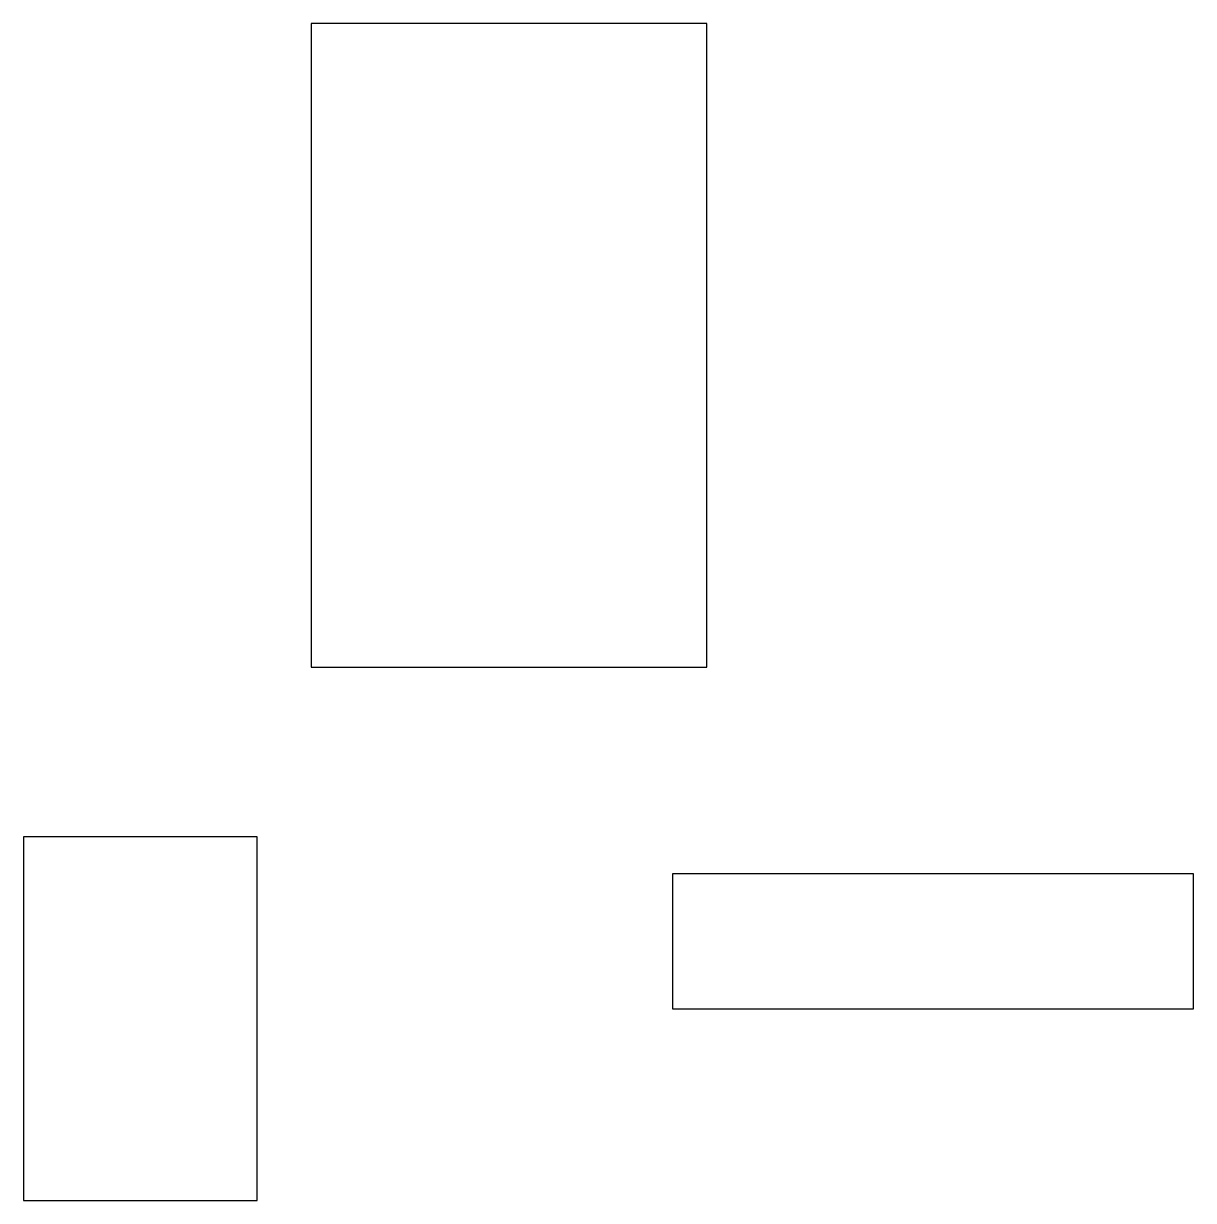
# Model space of a CAD drawing. Header units: inches. Extents: x 13 to 44, y 8.9 to 40.2.
import ezdxf

# ---------------------------------------------------------------- set-up
doc = ezdxf.new("R2010")
doc.units = ezdxf.units.IN
doc.header["$MEASUREMENT"] = 0

msp = doc.modelspace()

# ---------------------------------------------------------------- linework, layer by layer
for points in [[(20.627, 23.085), (31.131, 23.085), (31.131, 40.17), (20.627, 40.17)], [(12.994, 8.935), (19.192, 8.935), (19.192, 18.586), (12.994, 18.586)], [(30.217, 14.021), (44.048, 14.021), (44.048, 17.608), (30.217, 17.608)]]:
    msp.add_lwpolyline(points, close=True)

doc.saveas('drawing.dxf')
